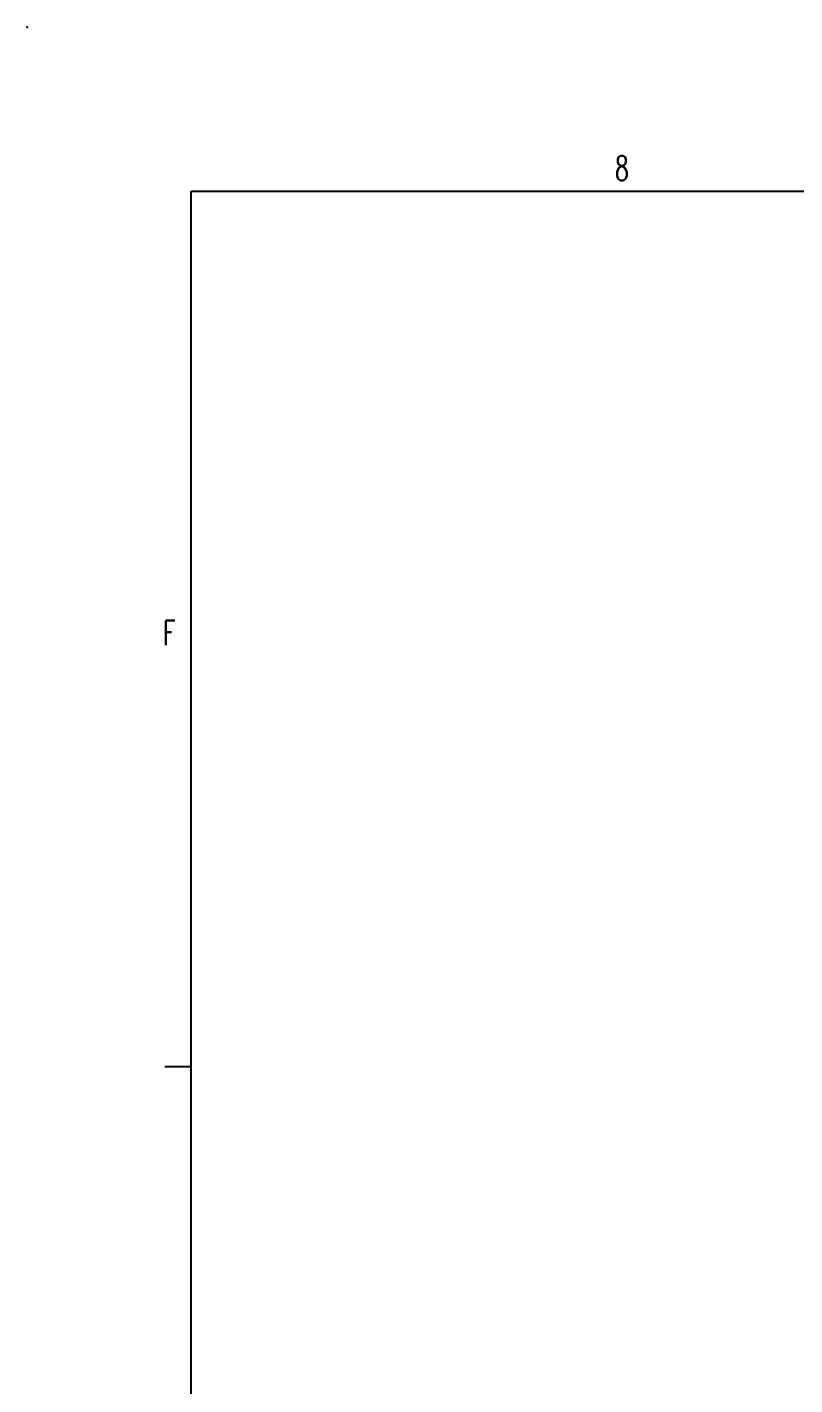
# Model space of a CAD drawing. Extents: x 260 to 819, y -886 to -454.
# Drawn here: x 260.4 to 319.8, y -558.9 to -453.8 of the extents above; entities that cross this region are included whole.
import ezdxf
from ezdxf.enums import TextEntityAlignment as Align

# ---------------------------------------------------------------- set-up
doc = ezdxf.new("R2010")
doc.units = 0
doc.header["$LTSCALE"] = 150
doc.header["$MEASUREMENT"] = 0
doc.linetypes.add('DASHED', pattern=[0.75, 0.5, -0.25])
doc.layers.get('0').update_dxf_attribs({"color": 6, "linetype": 'CONTINUOUS'})
doc.styles.get("Standard").update_dxf_attribs({"font": 'romans.shx', "width": 0.8, "bigfont": 'whgtxt.shx'})

# ---------------------------------------------------------------- blocks, each defined once
blk = doc.blocks.new('ansi-c')
at = {"color": 5, "linetype": 'Continuous'}
for p, q in [((-56.4, 764.46), (477, 764.46)), ((-56.4, 358.06), (-56.4, 764.46))]:
    blk.add_line(p, q, dxfattribs=at)
at = {"color": 210, "linetype": 'Continuous'}
blk.add_line((-58.45, 696.73), (-56.4, 696.73), dxfattribs=at)
at = {"color": 7, "linetype": 'Continuous'}
blk.add_point((-69.1, 777.16), dxfattribs=at)
at = {"color": 130, "linetype": 'Continuous', "width": 0.655684}
for s, p in [('8', (-23.08, 766.25)), ('F', (-58.09, 730.28))]:
    blk.add_text(s, height=1.9, dxfattribs=at).set_placement(p, align=Align.MIDDLE_CENTER)

msp = doc.modelspace()

# ---------------------------------------------------------------- block references
at = {"linetype": 'DASHED'}
msp.add_blockref('ansi-c', (329.46, -1230.96), dxfattribs=at)
msp.add_blockref('ansi-c', (329.46, -1230.96), dxfattribs=at)

doc.saveas('drawing.dxf')
